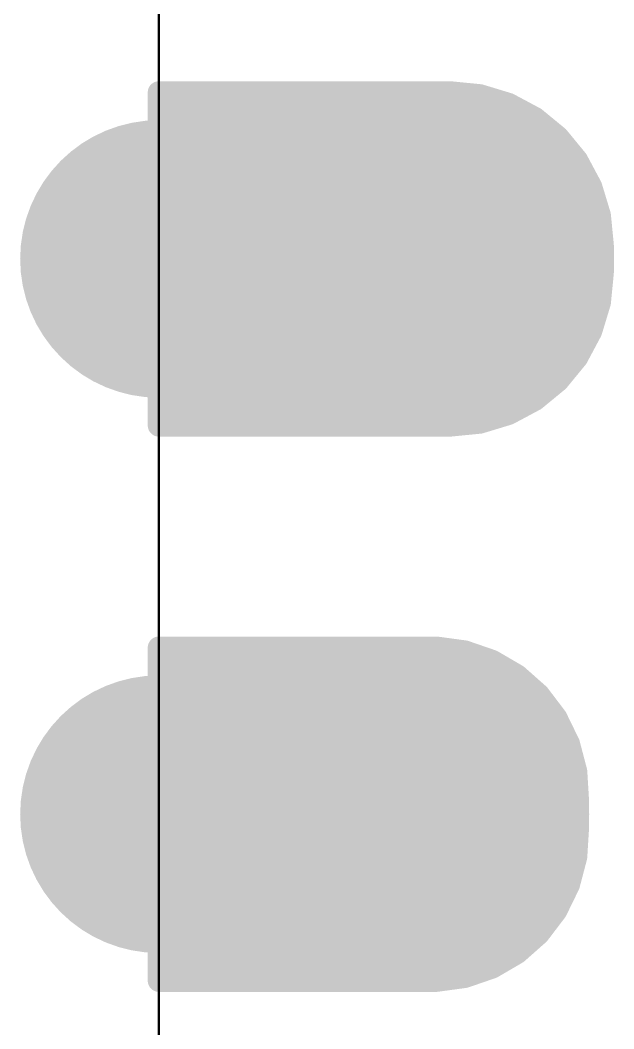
# Model space of a CAD drawing. Extents: x -1.3 to 17.8, y 13.1 to 34.3.
# Drawn here: x -1.27 to 1.448, y 17.687 to 22.301 of the extents above; entities that cross this region are included whole.
import ezdxf

# ---------------------------------------------------------------- set-up
doc = ezdxf.new("R2010")
doc.units = 0
for name, color, linetype in [('16', 175, 'CONTINUOUS'), ('17', 82, 'CONTINUOUS'), ('20', 213, 'CONTINUOUS')]:
    doc.layers.add(name, color=color, linetype=linetype)

# ---------------------------------------------------------------- blocks, each defined once
blk = doc.blocks.new('ROUNDP')
at = {"const_width": 0.5}
blk.add_lwpolyline([(0, -0.25, 1), (0, 0.25, 1), (0, -0.25)], format="xyb", dxfattribs=at)

msp = doc.modelspace()

# ---------------------------------------------------------------- linework, layer by layer
at = {"layer": '16', "const_width": 0.1016}
for points in [[(0.6985, 21.971), (-0.635, 21.971)], [(-0.635, 21.971), (-0.635, 20.447)], [(0.8348, 21.9576), (0.6985, 21.971)], [(-0.635, 21.9202), (0.958, 21.9202)], [(0.9658, 21.9178), (0.8348, 21.9576)], [(1.0866, 21.8533), (0.9658, 21.9178)], [(1.1924, 21.7664), (1.0866, 21.8533)], [(-0.635, 21.8186), (1.1288, 21.8186)], [(1.2793, 21.6606), (1.1924, 21.7664)], [(-0.635, 21.717), (1.233, 21.717)], [(1.3438, 21.5398), (1.2793, 21.6606)], [(-0.635, 21.6154), (1.3034, 21.6154)], [(-0.635, 21.5138), (1.3517, 21.5138)], [(1.3836, 21.4088), (1.3438, 21.5398)], [(-0.635, 21.4122), (1.3825, 21.4122)], [(1.397, 21.2725), (1.3836, 21.4088)], [(-0.635, 21.3106), (1.3933, 21.3106)], [(1.397, 21.1455), (1.397, 21.2725)], [(-0.635, 21.209), (1.397, 21.209)], [(1.3836, 21.0092), (1.397, 21.1455)], [(-0.635, 21.1074), (1.3932, 21.1074)], [(-0.635, 21.0058), (1.3825, 21.0058)], [(1.3438, 20.8782), (1.3836, 21.0092)], [(-0.635, 20.9042), (1.3517, 20.9042)], [(1.2793, 20.7574), (1.3438, 20.8782)], [(-0.635, 20.8026), (1.3034, 20.8026)], [(1.1924, 20.6516), (1.2793, 20.7574)], [(-0.635, 20.701), (1.233, 20.701)], [(1.0866, 20.5647), (1.1924, 20.6516)], [(-0.635, 20.5994), (1.1288, 20.5994)], [(0.9658, 20.5002), (1.0866, 20.5647)], [(-0.635, 20.4978), (0.958, 20.4978)], [(0.8348, 20.4604), (0.9658, 20.5002)], [(-0.635, 20.447), (0.6985, 20.447)], [(0.6985, 20.447), (0.8348, 20.4604)], [(0.635, 19.431), (-0.635, 19.431)], [(-0.635, 19.431), (-0.635, 17.907)], [(0.7659, 19.4132), (0.635, 19.431)], [(-0.635, 19.3802), (0.8617, 19.3802)], [(0.8908, 19.3702), (0.7659, 19.4132)], [(1.005, 19.3036), (0.8908, 19.3702)], [(1.1039, 19.2161), (1.005, 19.3036)], [(-0.635, 19.2786), (1.0332, 19.2786)], [(1.1839, 19.1109), (1.1039, 19.2161)], [(-0.635, 19.177), (1.1336, 19.177)], [(1.2418, 18.9921), (1.1839, 19.1109)], [(-0.635, 19.0754), (1.2012, 19.0754)], [(-0.635, 18.9738), (1.2466, 18.9738)], [(1.2754, 18.8644), (1.2418, 18.9921)], [(-0.635, 18.8722), (1.2734, 18.8722)], [(1.2835, 18.7325), (1.2754, 18.8644)], [(-0.635, 18.7706), (1.2812, 18.7706)], [(1.2835, 18.6055), (1.2835, 18.7325)], [(-0.635, 18.669), (1.2835, 18.669)], [(1.2754, 18.4736), (1.2835, 18.6055)], [(-0.635, 18.5674), (1.2812, 18.5674)], [(-0.635, 18.4658), (1.2734, 18.4658)], [(1.2418, 18.3459), (1.2754, 18.4736)], [(-0.635, 18.3642), (1.2466, 18.3642)], [(1.1839, 18.2271), (1.2418, 18.3459)], [(-0.635, 18.2626), (1.2012, 18.2626)], [(1.1039, 18.1219), (1.1839, 18.2271)], [(-0.635, 18.161), (1.1336, 18.161)], [(1.005, 18.0344), (1.1039, 18.1219)], [(-0.635, 18.0594), (1.0332, 18.0594)], [(0.8908, 17.9678), (1.005, 18.0344)], [(-0.635, 17.9578), (0.8617, 17.9578)], [(0.7659, 17.9248), (0.8908, 17.9678)], [(-0.635, 17.907), (0.635, 17.907)], [(0.635, 17.907), (0.7659, 17.9248)]]:
    msp.add_lwpolyline(points, dxfattribs=at)
at = {"layer": '16', "const_width": 0.0508}
for points in [[(-0.635, 21.9964, 1), (-0.635, 21.9456)], [(-0.6096, 21.971, 1), (-0.6604, 21.971)], [(0.701, 21.9963, 1), (0.696, 21.9457)], [(0.6985, 21.9456, 1), (0.6985, 21.9964)], [(-0.635, 21.9456, 1), (-0.635, 21.8948)], [(0.8421, 21.9819, 1), (0.8274, 21.9333)], [(0.8323, 21.9323, 1), (0.8373, 21.9829)], [(0.9778, 21.9402, 1), (0.9538, 21.8954)], [(0.958, 21.8948, 1), (0.958, 21.9456)], [(0.9584, 21.8935, 1), (0.9732, 21.9421)], [(1.1027, 21.8729, 1), (1.0705, 21.8336)], [(1.0746, 21.8309, 1), (1.0985, 21.8757)], [(-0.635, 21.844, 1), (-0.635, 21.7932)], [(1.1288, 21.7932, 1), (1.1288, 21.844)], [(1.2121, 21.7825, 1), (1.1728, 21.7503)], [(1.1763, 21.7468, 1), (1.2085, 21.7861)], [(-0.635, 21.7424, 1), (-0.635, 21.6916)], [(1.233, 21.6916, 1), (1.233, 21.7424)], [(1.3017, 21.6725, 1), (1.2569, 21.6486)], [(1.2596, 21.6445, 1), (1.2989, 21.6767)], [(-0.635, 21.6408, 1), (-0.635, 21.59)], [(1.3034, 21.59, 1), (1.3034, 21.6408)], [(-0.635, 21.5392, 1), (-0.635, 21.4884)], [(1.3681, 21.5472, 1), (1.3195, 21.5324)], [(1.3214, 21.5278, 1), (1.3662, 21.5518)], [(1.3517, 21.4884, 1), (1.3517, 21.5392)], [(-0.635, 21.4376, 1), (-0.635, 21.3868)], [(1.4089, 21.4113, 1), (1.3583, 21.4063)], [(1.3825, 21.3868, 1), (1.3825, 21.4376)], [(1.3593, 21.4014, 1), (1.4079, 21.4161)], [(-0.635, 21.336, 1), (-0.635, 21.2852)], [(1.4224, 21.2725, 1), (1.3716, 21.2725)], [(1.3933, 21.2852, 1), (1.3933, 21.336)], [(1.3717, 21.27, 1), (1.4223, 21.275)], [(-0.635, 21.2344, 1), (-0.635, 21.1836)], [(1.397, 21.1836, 1), (1.397, 21.2344)], [(1.4223, 21.143, 1), (1.3717, 21.148)], [(-0.635, 21.1328, 1), (-0.635, 21.082)], [(1.3716, 21.1455, 1), (1.4224, 21.1455)], [(1.3932, 21.082, 1), (1.3932, 21.1328)], [(-0.635, 21.0312, 1), (-0.635, 20.9804)], [(1.4079, 21.0019, 1), (1.3593, 21.0166)], [(1.3825, 20.9804, 1), (1.3825, 21.0312)], [(1.3583, 21.0117, 1), (1.4089, 21.0067)], [(-0.635, 20.9296, 1), (-0.635, 20.8788)], [(1.3517, 20.8788, 1), (1.3517, 20.9296)], [(1.3195, 20.8856, 1), (1.3681, 20.8708)], [(1.3662, 20.8662, 1), (1.3214, 20.8902)], [(-0.635, 20.828, 1), (-0.635, 20.7772)], [(1.3034, 20.7772, 1), (1.3034, 20.828)], [(1.2569, 20.7694, 1), (1.3017, 20.7455)], [(1.2989, 20.7413, 1), (1.2596, 20.7735)], [(-0.635, 20.7264, 1), (-0.635, 20.6756)], [(1.233, 20.6756, 1), (1.233, 20.7264)], [(1.1728, 20.6677, 1), (1.2121, 20.6355)], [(1.2085, 20.6319, 1), (1.1763, 20.6712)], [(-0.635, 20.6248, 1), (-0.635, 20.574)], [(1.1288, 20.574, 1), (1.1288, 20.6248)], [(1.0705, 20.5844, 1), (1.1027, 20.5451)], [(1.0985, 20.5423, 1), (1.0746, 20.5871)], [(-0.635, 20.5232, 1), (-0.635, 20.4724)], [(0.9538, 20.5226, 1), (0.9778, 20.4778)], [(0.958, 20.4724, 1), (0.958, 20.5232)], [(0.9732, 20.4759, 1), (0.9584, 20.5245)], [(-0.635, 20.4724, 1), (-0.635, 20.4216)], [(0.696, 20.4723, 1), (0.701, 20.4217)], [(0.6985, 20.4216, 1), (0.6985, 20.4724)], [(0.8274, 20.4847, 1), (0.8421, 20.4361)], [(0.8373, 20.4351, 1), (0.8323, 20.4857)], [(-0.6604, 20.447, 1), (-0.6096, 20.447)], [(-0.635, 19.4564, 1), (-0.635, 19.4056)], [(-0.6096, 19.431, 1), (-0.6604, 19.431)], [(0.6384, 19.4562, 1), (0.6316, 19.4058)], [(0.635, 19.4056, 1), (0.635, 19.4564)], [(-0.635, 19.4056, 1), (-0.635, 19.3548)], [(0.7742, 19.4372, 1), (0.7576, 19.3892)], [(0.7625, 19.388, 1), (0.7693, 19.4383)], [(0.8617, 19.3548, 1), (0.8617, 19.4056)], [(0.9036, 19.3921, 1), (0.878, 19.3482)], [(0.8826, 19.3461, 1), (0.8991, 19.3942)], [(1.0218, 19.3226, 1), (0.9881, 19.2846)], [(0.9922, 19.2817, 1), (1.0178, 19.3255)], [(-0.635, 19.304, 1), (-0.635, 19.2532)], [(1.0332, 19.2532, 1), (1.0332, 19.304)], [(1.1241, 19.2314, 1), (1.0837, 19.2007)], [(1.0871, 19.197, 1), (1.1207, 19.2351)], [(-0.635, 19.2024, 1), (-0.635, 19.1516)], [(1.1336, 19.1516, 1), (1.1336, 19.2024)], [(1.2067, 19.122, 1), (1.1611, 19.0998)], [(1.1637, 19.0955, 1), (1.2041, 19.1263)], [(-0.635, 19.1008, 1), (-0.635, 19.05)], [(1.2012, 19.05, 1), (1.2012, 19.1008)], [(-0.635, 18.9992, 1), (-0.635, 18.9484)], [(1.2664, 18.9986, 1), (1.2172, 18.9857)], [(1.219, 18.981, 1), (1.2646, 19.0033)], [(1.2466, 18.9484, 1), (1.2466, 18.9992)], [(-0.635, 18.8976, 1), (-0.635, 18.8468)], [(1.2734, 18.8468, 1), (1.2734, 18.8976)], [(1.3008, 18.8659, 1), (1.2501, 18.8628)], [(1.2509, 18.8579, 1), (1.3, 18.8708)], [(-0.635, 18.796, 1), (-0.635, 18.7452)], [(1.3089, 18.7325, 1), (1.2581, 18.7325)], [(1.2812, 18.7452, 1), (1.2812, 18.796)], [(1.2581, 18.731, 1), (1.3089, 18.734)], [(-0.635, 18.6944, 1), (-0.635, 18.6436)], [(1.2835, 18.6436, 1), (1.2835, 18.6944)], [(1.3089, 18.604, 1), (1.2581, 18.607)], [(-0.635, 18.5928, 1), (-0.635, 18.542)], [(1.2581, 18.6055, 1), (1.3089, 18.6055)], [(1.2812, 18.542, 1), (1.2812, 18.5928)], [(-0.635, 18.4912, 1), (-0.635, 18.4404)], [(1.3, 18.4672, 1), (1.2509, 18.4801)], [(1.2734, 18.4404, 1), (1.2734, 18.4912)], [(1.2501, 18.4752, 1), (1.3008, 18.4721)], [(-0.635, 18.3896, 1), (-0.635, 18.3388)], [(1.2466, 18.3388, 1), (1.2466, 18.3896)], [(1.2172, 18.3523, 1), (1.2664, 18.3394)], [(1.2646, 18.3347, 1), (1.219, 18.357)], [(-0.635, 18.288, 1), (-0.635, 18.2372)], [(1.2041, 18.2117, 1), (1.1637, 18.2425)], [(1.2012, 18.2372, 1), (1.2012, 18.288)], [(1.1611, 18.2382, 1), (1.2067, 18.216)], [(-0.635, 18.1864, 1), (-0.635, 18.1356)], [(1.1336, 18.1356, 1), (1.1336, 18.1864)], [(1.0837, 18.1373, 1), (1.1241, 18.1066)], [(1.1207, 18.1029, 1), (1.0871, 18.141)], [(-0.635, 18.0848, 1), (-0.635, 18.034)], [(1.0332, 18.034, 1), (1.0332, 18.0848)], [(0.9881, 18.0534, 1), (1.0218, 18.0154)], [(1.0178, 18.0125, 1), (0.9922, 18.0563)], [(-0.635, 17.9832, 1), (-0.635, 17.9324)], [(0.8617, 17.9324, 1), (0.8617, 17.9832)], [(0.878, 17.9898, 1), (0.9036, 17.9459)], [(0.8991, 17.9438, 1), (0.8826, 17.9919)], [(-0.635, 17.9324, 1), (-0.635, 17.8816)], [(0.6316, 17.9322, 1), (0.6384, 17.8818)], [(0.635, 17.8816, 1), (0.635, 17.9324)], [(0.7576, 17.9488, 1), (0.7742, 17.9008)], [(0.7693, 17.8997, 1), (0.7625, 17.95)], [(-0.6604, 17.907, 1), (-0.6096, 17.907)]]:
    msp.add_lwpolyline(points, format="xyb", dxfattribs=at)
at = {"layer": '20', "const_width": 0.01}
msp.add_lwpolyline([(-0.635, 15.06), (-0.635, 32.385)], dxfattribs=at)

# ---------------------------------------------------------------- block references
at = {"layer": '17'}
for p, xscale, yscale in [((0.635, 21.209), 1.5, 1.5), ((0.635, 18.669), 1.4, 1.4)]:
    msp.add_blockref('ROUNDP', p, dxfattribs=dict(at, xscale=xscale, yscale=yscale))
at = {"layer": '17', "xscale": 1.27, "yscale": 1.27, "rotation": 270}
for p in [(-0.635, 21.209), (-0.635, 18.669)]:
    msp.add_blockref('ROUNDP', p, dxfattribs=at)

doc.saveas('drawing.dxf')
